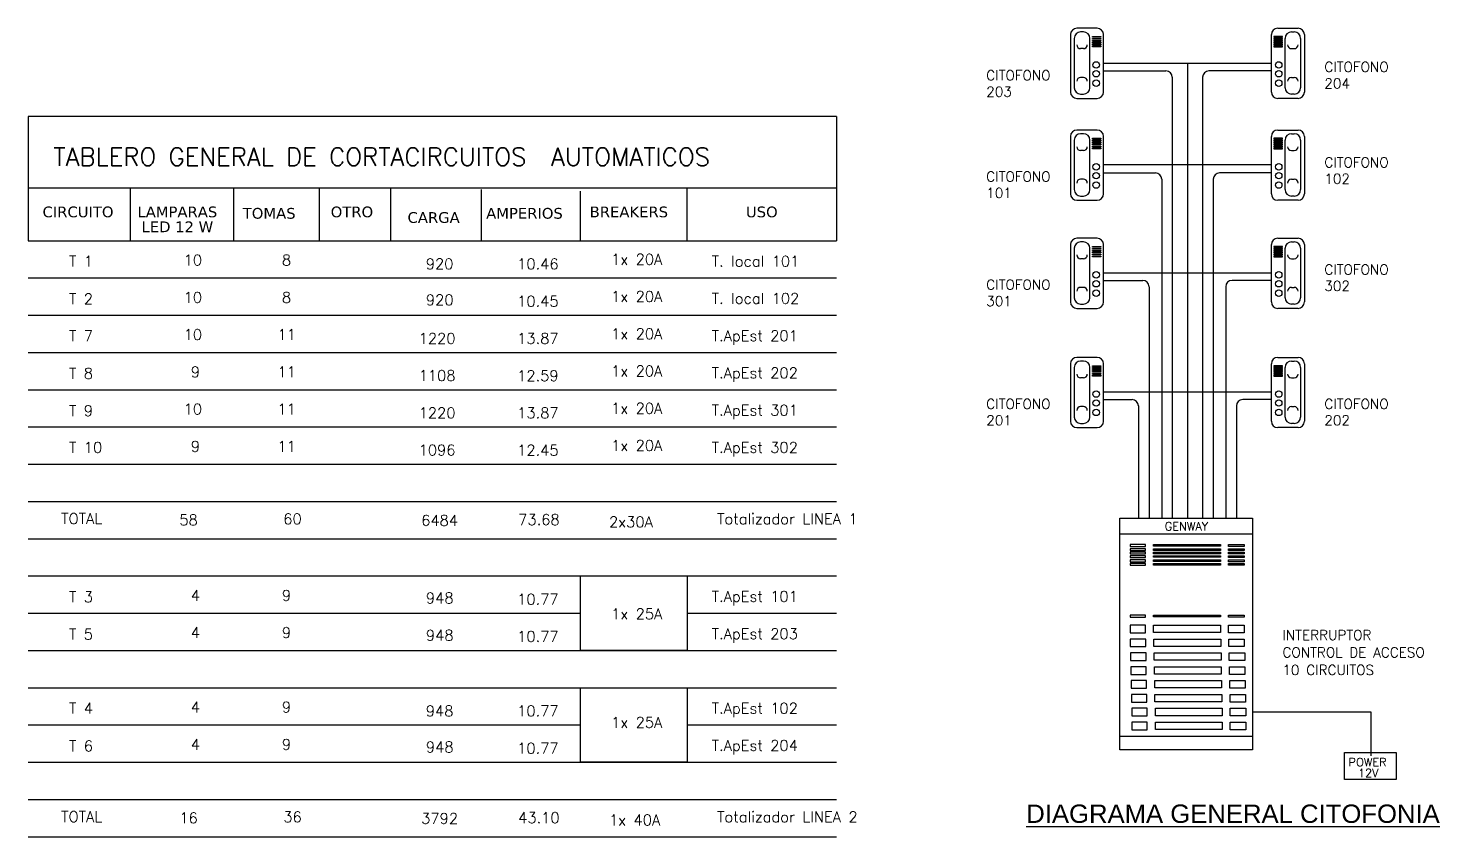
# Model space of a CAD drawing. Extents: x 877.3 to 905.5, y -378.9 to -356.4.
# Drawn here: x 888.03 to 899.1, y -362.71 to -356.36 of the extents above; entities that cross this region are included whole.
import ezdxf
from ezdxf.enums import TextEntityAlignment as Align

# ---------------------------------------------------------------- set-up
doc = ezdxf.new("R2010")
doc.units = 0
doc.header["$LTSCALE"] = 0.01
doc.layers.get('0').update_dxf_attribs({"linetype": 'CONTINUOUS'})
doc.styles.add('ARIAL', font='arial.ttf')
doc.styles.add('ROMANS', font='romans.shx')
doc.styles.add('STYLE3', font='verdana.ttf', dxfattribs={"height": 0.15})
doc.styles.add('STYLE5', font='simplex.shx', dxfattribs={"height": 2.6})
doc.styles.add('STYLE6', font='simplex.shx', dxfattribs={"height": 0.15})

msp = doc.modelspace()

# ---------------------------------------------------------------- linework, layer by layer
at = {"color": 7}
for p, q in [((896.206, -356.408), (896.206, -356.859)), ((896.415, -356.358), (896.256, -356.358)), ((896.308, -356.387), (896.285, -356.387)), ((896.465, -356.859), (896.465, -356.408)), ((897.782, -356.859), (897.782, -356.408)), ((897.832, -356.358), (897.992, -356.358)), ((897.94, -356.387), (897.962, -356.387)), ((898.042, -356.408), (898.042, -356.859)), ((896.235, -356.437), (896.235, -356.825)), ((896.308, -356.518), (896.285, -356.518)), ((896.358, -356.825), (896.358, -356.437)), ((896.378, -356.423), (896.445, -356.423)), ((896.378, -356.429), (896.378, -356.423)), ((896.445, -356.429), (896.378, -356.429)), ((896.378, -356.438), (896.445, -356.438)), ((896.378, -356.444), (896.378, -356.438)), ((896.445, -356.444), (896.378, -356.444)), ((896.378, -356.454), (896.445, -356.454)), ((896.378, -356.46), (896.378, -356.454)), ((896.445, -356.46), (896.378, -356.46)), ((896.378, -356.468), (896.445, -356.468)), ((896.378, -356.474), (896.378, -356.468)), ((896.445, -356.474), (896.378, -356.474)), ((896.378, -356.483), (896.445, -356.483)), ((896.378, -356.49), (896.378, -356.483)), ((896.445, -356.49), (896.378, -356.49)), ((896.378, -356.498), (896.445, -356.498)), ((896.378, -356.504), (896.378, -356.498)), ((896.445, -356.504), (896.378, -356.504)), ((896.445, -356.423), (896.445, -356.429)), ((896.445, -356.438), (896.445, -356.444)), ((896.445, -356.454), (896.445, -356.46)), ((896.445, -356.468), (896.445, -356.474)), ((896.445, -356.483), (896.445, -356.49)), ((896.445, -356.498), (896.445, -356.504)), ((897.87, -356.423), (897.802, -356.423)), ((897.802, -356.423), (897.802, -356.429)), ((897.802, -356.429), (897.87, -356.429)), ((897.87, -356.438), (897.802, -356.438)), ((897.802, -356.438), (897.802, -356.444)), ((897.802, -356.444), (897.87, -356.444)), ((897.87, -356.454), (897.802, -356.454)), ((897.802, -356.454), (897.802, -356.46)), ((897.802, -356.46), (897.87, -356.46)), ((897.87, -356.468), (897.802, -356.468)), ((897.802, -356.468), (897.802, -356.474)), ((897.802, -356.474), (897.87, -356.474)), ((897.87, -356.483), (897.802, -356.483)), ((897.802, -356.483), (897.802, -356.49)), ((897.802, -356.49), (897.87, -356.49)), ((897.87, -356.498), (897.802, -356.498)), ((897.802, -356.498), (897.802, -356.504)), ((897.802, -356.504), (897.87, -356.504)), ((897.87, -356.429), (897.87, -356.423)), ((897.87, -356.444), (897.87, -356.438)), ((897.87, -356.46), (897.87, -356.454)), ((897.87, -356.474), (897.87, -356.468)), ((897.87, -356.49), (897.87, -356.483)), ((897.87, -356.504), (897.87, -356.498)), ((897.89, -356.825), (897.89, -356.437)), ((897.94, -356.518), (897.962, -356.518)), ((898.012, -356.437), (898.012, -356.825)), ((896.308, -356.744), (896.285, -356.744)), ((897.94, -356.744), (897.962, -356.744)), ((896.256, -356.909), (896.415, -356.909)), ((896.285, -356.875), (896.308, -356.875)), ((897.992, -356.909), (897.832, -356.909)), ((897.962, -356.875), (897.94, -356.875)), ((896.415, -357.157), (896.256, -357.157)), ((896.308, -357.186), (896.285, -357.186)), ((897.832, -357.157), (897.992, -357.157)), ((897.94, -357.186), (897.962, -357.186)), ((896.206, -357.207), (896.206, -357.658)), ((896.235, -357.236), (896.235, -357.625)), ((896.358, -357.625), (896.358, -357.236)), ((896.378, -357.222), (896.445, -357.222)), ((896.378, -357.229), (896.378, -357.222)), ((896.445, -357.229), (896.378, -357.229)), ((896.378, -357.237), (896.445, -357.237)), ((896.378, -357.244), (896.378, -357.237)), ((896.445, -357.244), (896.378, -357.244)), ((896.378, -357.253), (896.445, -357.253)), ((896.378, -357.259), (896.378, -357.253)), ((896.445, -357.259), (896.378, -357.259)), ((896.378, -357.267), (896.445, -357.267)), ((896.378, -357.273), (896.378, -357.267)), ((896.445, -357.273), (896.378, -357.273)), ((896.378, -357.283), (896.445, -357.283)), ((896.378, -357.289), (896.378, -357.283)), ((896.445, -357.289), (896.378, -357.289)), ((896.378, -357.297), (896.445, -357.297)), ((896.378, -357.304), (896.378, -357.297)), ((896.445, -357.304), (896.378, -357.304)), ((896.445, -357.222), (896.445, -357.229)), ((896.445, -357.237), (896.445, -357.244)), ((896.445, -357.253), (896.445, -357.259)), ((896.445, -357.267), (896.445, -357.273)), ((896.445, -357.283), (896.445, -357.289)), ((896.445, -357.297), (896.445, -357.304)), ((896.465, -357.658), (896.465, -357.207)), ((897.782, -357.658), (897.782, -357.207)), ((897.87, -357.222), (897.802, -357.222)), ((897.802, -357.222), (897.802, -357.229)), ((897.802, -357.229), (897.87, -357.229)), ((897.87, -357.237), (897.802, -357.237)), ((897.802, -357.237), (897.802, -357.244)), ((897.802, -357.244), (897.87, -357.244)), ((897.87, -357.253), (897.802, -357.253)), ((897.802, -357.253), (897.802, -357.259)), ((897.802, -357.259), (897.87, -357.259)), ((897.87, -357.267), (897.802, -357.267)), ((897.802, -357.267), (897.802, -357.273)), ((897.802, -357.273), (897.87, -357.273)), ((897.87, -357.283), (897.802, -357.283)), ((897.802, -357.283), (897.802, -357.289)), ((897.802, -357.289), (897.87, -357.289)), ((897.87, -357.297), (897.802, -357.297)), ((897.802, -357.297), (897.802, -357.304)), ((897.802, -357.304), (897.87, -357.304)), ((897.87, -357.229), (897.87, -357.222)), ((897.87, -357.244), (897.87, -357.237)), ((897.87, -357.259), (897.87, -357.253)), ((897.87, -357.273), (897.87, -357.267)), ((897.87, -357.289), (897.87, -357.283)), ((897.87, -357.304), (897.87, -357.297)), ((897.89, -357.625), (897.89, -357.236)), ((898.012, -357.236), (898.012, -357.625)), ((898.042, -357.207), (898.042, -357.658)), ((896.308, -357.318), (896.285, -357.318)), ((897.94, -357.318), (897.962, -357.318)), ((896.308, -357.543), (896.285, -357.543)), ((897.94, -357.543), (897.962, -357.543)), ((896.256, -357.708), (896.415, -357.708)), ((896.285, -357.675), (896.308, -357.675)), ((897.992, -357.708), (897.832, -357.708)), ((897.962, -357.675), (897.94, -357.675)), ((896.206, -358.056), (896.206, -358.507)), ((896.415, -358.006), (896.256, -358.006)), ((896.308, -358.035), (896.285, -358.035)), ((896.378, -358.071), (896.445, -358.071)), ((896.378, -358.077), (896.378, -358.071)), ((896.445, -358.077), (896.378, -358.077)), ((896.445, -358.071), (896.445, -358.077)), ((896.465, -358.507), (896.465, -358.056)), ((897.782, -358.507), (897.782, -358.056)), ((897.87, -358.071), (897.802, -358.071)), ((897.802, -358.071), (897.802, -358.077)), ((897.802, -358.077), (897.87, -358.077)), ((897.832, -358.006), (897.992, -358.006)), ((897.87, -358.077), (897.87, -358.071)), ((897.94, -358.035), (897.962, -358.035)), ((898.042, -358.056), (898.042, -358.507)), ((896.235, -358.085), (896.235, -358.474)), ((896.308, -358.167), (896.285, -358.167)), ((896.358, -358.474), (896.358, -358.085)), ((896.378, -358.086), (896.445, -358.086)), ((896.378, -358.093), (896.378, -358.086)), ((896.445, -358.093), (896.378, -358.093)), ((896.378, -358.102), (896.445, -358.102)), ((896.378, -358.108), (896.378, -358.102)), ((896.445, -358.108), (896.378, -358.108)), ((896.378, -358.116), (896.445, -358.116)), ((896.378, -358.122), (896.378, -358.116)), ((896.445, -358.122), (896.378, -358.122)), ((896.378, -358.132), (896.445, -358.132)), ((896.378, -358.138), (896.378, -358.132)), ((896.445, -358.138), (896.378, -358.138)), ((896.378, -358.146), (896.445, -358.146)), ((896.378, -358.152), (896.378, -358.146)), ((896.445, -358.152), (896.378, -358.152)), ((896.445, -358.086), (896.445, -358.093)), ((896.445, -358.102), (896.445, -358.108)), ((896.445, -358.116), (896.445, -358.122)), ((896.445, -358.132), (896.445, -358.138)), ((896.445, -358.146), (896.445, -358.152)), ((897.87, -358.086), (897.802, -358.086)), ((897.802, -358.086), (897.802, -358.093)), ((897.802, -358.093), (897.87, -358.093)), ((897.87, -358.102), (897.802, -358.102)), ((897.802, -358.102), (897.802, -358.108)), ((897.802, -358.108), (897.87, -358.108)), ((897.87, -358.116), (897.802, -358.116)), ((897.802, -358.116), (897.802, -358.122)), ((897.802, -358.122), (897.87, -358.122)), ((897.87, -358.132), (897.802, -358.132)), ((897.802, -358.132), (897.802, -358.138)), ((897.802, -358.138), (897.87, -358.138)), ((897.87, -358.146), (897.802, -358.146)), ((897.802, -358.146), (897.802, -358.152)), ((897.802, -358.152), (897.87, -358.152)), ((897.87, -358.093), (897.87, -358.086)), ((897.87, -358.108), (897.87, -358.102)), ((897.87, -358.122), (897.87, -358.116)), ((897.87, -358.138), (897.87, -358.132)), ((897.87, -358.152), (897.87, -358.146)), ((897.89, -358.474), (897.89, -358.085)), ((897.94, -358.167), (897.962, -358.167)), ((898.012, -358.085), (898.012, -358.474)), ((888.028, -358.318), (894.37, -358.318)), ((896.308, -358.392), (896.285, -358.392)), ((897.94, -358.392), (897.962, -358.392)), ((896.285, -358.524), (896.308, -358.524)), ((897.962, -358.524), (897.94, -358.524)), ((888.028, -358.611), (894.37, -358.611)), ((896.256, -358.557), (896.415, -358.557)), ((897.992, -358.557), (897.832, -358.557)), ((888.028, -358.903), (894.37, -358.903)), ((896.415, -358.942), (896.256, -358.942)), ((897.832, -358.942), (897.992, -358.942)), ((896.206, -358.992), (896.206, -359.443)), ((896.235, -359.021), (896.235, -359.41)), ((896.308, -358.971), (896.285, -358.971)), ((896.358, -359.41), (896.358, -359.021)), ((896.378, -359.007), (896.445, -359.007)), ((896.378, -359.014), (896.378, -359.007)), ((896.445, -359.014), (896.378, -359.014)), ((896.378, -359.022), (896.445, -359.022)), ((896.378, -359.029), (896.378, -359.022)), ((896.445, -359.029), (896.378, -359.029)), ((896.378, -359.038), (896.445, -359.038)), ((896.378, -359.044), (896.378, -359.038)), ((896.445, -359.044), (896.378, -359.044)), ((896.378, -359.052), (896.445, -359.052)), ((896.378, -359.058), (896.378, -359.052)), ((896.445, -359.058), (896.378, -359.058)), ((896.378, -359.068), (896.445, -359.068)), ((896.378, -359.074), (896.378, -359.068)), ((896.445, -359.074), (896.378, -359.074)), ((896.445, -359.007), (896.445, -359.014)), ((896.445, -359.022), (896.445, -359.029)), ((896.445, -359.038), (896.445, -359.044)), ((896.445, -359.052), (896.445, -359.058)), ((896.445, -359.068), (896.445, -359.074)), ((896.465, -359.443), (896.465, -358.992)), ((897.782, -359.443), (897.782, -358.992)), ((897.87, -359.007), (897.802, -359.007)), ((897.802, -359.007), (897.802, -359.014)), ((897.802, -359.014), (897.87, -359.014)), ((897.87, -359.022), (897.802, -359.022)), ((897.802, -359.022), (897.802, -359.029)), ((897.802, -359.029), (897.87, -359.029)), ((897.87, -359.038), (897.802, -359.038)), ((897.802, -359.038), (897.802, -359.044)), ((897.802, -359.044), (897.87, -359.044)), ((897.87, -359.052), (897.802, -359.052)), ((897.802, -359.052), (897.802, -359.058)), ((897.802, -359.058), (897.87, -359.058)), ((897.87, -359.068), (897.802, -359.068)), ((897.802, -359.068), (897.802, -359.074)), ((897.802, -359.074), (897.87, -359.074)), ((897.87, -359.014), (897.87, -359.007)), ((897.87, -359.029), (897.87, -359.022)), ((897.87, -359.044), (897.87, -359.038)), ((897.87, -359.058), (897.87, -359.052)), ((897.87, -359.074), (897.87, -359.068)), ((897.89, -359.41), (897.89, -359.021)), ((897.94, -358.971), (897.962, -358.971)), ((898.012, -359.021), (898.012, -359.41)), ((898.042, -358.992), (898.042, -359.443)), ((896.308, -359.103), (896.285, -359.103)), ((896.378, -359.082), (896.445, -359.082)), ((896.378, -359.089), (896.378, -359.082)), ((896.445, -359.089), (896.378, -359.089)), ((896.445, -359.082), (896.445, -359.089)), ((897.87, -359.082), (897.802, -359.082)), ((897.802, -359.082), (897.802, -359.089)), ((897.802, -359.089), (897.87, -359.089)), ((897.87, -359.089), (897.87, -359.082)), ((897.94, -359.103), (897.962, -359.103)), ((888.028, -359.196), (894.37, -359.196)), ((896.308, -359.328), (896.285, -359.328)), ((897.94, -359.328), (897.962, -359.328)), ((888.028, -359.488), (894.37, -359.488)), ((896.256, -359.493), (896.415, -359.493)), ((896.285, -359.46), (896.308, -359.46)), ((897.992, -359.493), (897.832, -359.493)), ((897.962, -359.46), (897.94, -359.46)), ((888.028, -359.781), (894.37, -359.781)), ((896.845, -360.204), (897.403, -360.204)), ((888.028, -360.658), (894.37, -360.658)), ((888.028, -360.951), (892.36, -360.951)), ((893.199, -360.951), (894.37, -360.951)), ((888.028, -361.243), (894.37, -361.243)), ((888.028, -361.536), (894.37, -361.536)), ((888.028, -361.828), (892.36, -361.828)), ((888.028, -361.828), (892.36, -361.828)), ((893.199, -361.828), (894.37, -361.828)), ((893.199, -361.828), (894.37, -361.828)), ((888.028, -362.121), (894.37, -362.121))]:
    msp.add_line(p, q, dxfattribs=at)
at = {"color": 7, "linetype": 'Continuous'}
for p, q in [((896.465, -356.633), (897.782, -356.633)), ((897.124, -356.633), (897.124, -360.204)), ((896.465, -356.693), (896.955, -356.693)), ((897.005, -356.743), (897.005, -360.204)), ((897.242, -356.743), (897.242, -360.204)), ((897.782, -356.693), (897.292, -356.693)), ((888.028, -357.051), (888.028, -358.026)), ((894.37, -357.051), (888.028, -357.051)), ((894.37, -357.051), (894.37, -358.026)), ((896.465, -357.428), (897.782, -357.428)), ((896.465, -357.493), (896.872, -357.493)), ((897.782, -357.493), (897.376, -357.493)), ((894.37, -357.614), (888.028, -357.614)), ((888.829, -358.026), (888.829, -357.614)), ((888.829, -358.026), (888.829, -357.614)), ((889.642, -358.026), (889.642, -357.614)), ((889.642, -358.026), (889.642, -357.614)), ((890.313, -358.026), (890.313, -357.614)), ((890.313, -358.026), (890.313, -357.614)), ((890.873, -358.026), (890.873, -357.614)), ((890.873, -358.026), (890.873, -357.614)), ((891.585, -358.026), (891.585, -357.625)), ((891.585, -358.026), (891.585, -357.625)), ((892.36, -358.026), (892.36, -357.636)), ((892.36, -358.026), (892.36, -357.636)), ((893.199, -358.026), (893.199, -357.614)), ((893.199, -358.026), (893.199, -357.614)), ((896.922, -357.543), (896.922, -360.204)), ((897.326, -357.543), (897.326, -360.204)), ((888.028, -358.026), (894.37, -358.026)), ((888.028, -358.026), (894.37, -358.026)), ((896.465, -358.277), (897.782, -358.277)), ((896.465, -358.337), (896.773, -358.337)), ((896.823, -358.387), (896.823, -360.204)), ((897.424, -358.387), (897.424, -360.204)), ((897.782, -358.337), (897.474, -358.337)), ((896.465, -359.213), (897.782, -359.213)), ((896.465, -359.273), (896.689, -359.273)), ((897.782, -359.273), (897.558, -359.273)), ((896.739, -359.323), (896.739, -360.204)), ((897.508, -359.323), (897.508, -360.204)), ((888.028, -360.073), (894.37, -360.073)), ((896.594, -360.204), (897.633, -360.204)), ((896.594, -362.024), (896.594, -360.204)), ((897.633, -360.204), (897.633, -362.024)), ((888.028, -360.366), (894.37, -360.366)), ((896.594, -360.326), (897.633, -360.326)), ((896.794, -360.411), (896.673, -360.411)), ((896.673, -360.411), (896.673, -360.426)), ((896.673, -360.426), (896.794, -360.426)), ((896.794, -360.444), (896.673, -360.444)), ((896.673, -360.444), (896.673, -360.459)), ((896.673, -360.459), (896.794, -360.459)), ((896.794, -360.47), (896.673, -360.47)), ((896.673, -360.47), (896.673, -360.485)), ((896.673, -360.485), (896.794, -360.485)), ((896.794, -360.499), (896.673, -360.499)), ((896.673, -360.499), (896.673, -360.514)), ((896.673, -360.514), (896.794, -360.514)), ((896.794, -360.426), (896.794, -360.411)), ((896.794, -360.459), (896.794, -360.444)), ((896.794, -360.485), (896.794, -360.47)), ((896.794, -360.514), (896.794, -360.499)), ((896.858, -360.411), (897.382, -360.411)), ((896.858, -360.424), (896.858, -360.411)), ((897.382, -360.424), (896.858, -360.424)), ((896.858, -360.444), (897.382, -360.444)), ((896.858, -360.457), (896.858, -360.444)), ((897.382, -360.457), (896.858, -360.457)), ((896.858, -360.47), (897.382, -360.47)), ((896.858, -360.483), (896.858, -360.47)), ((897.382, -360.483), (896.858, -360.483)), ((896.858, -360.499), (897.382, -360.499)), ((896.858, -360.511), (896.858, -360.499)), ((897.382, -360.511), (896.858, -360.511)), ((897.382, -360.411), (897.382, -360.424)), ((897.382, -360.444), (897.382, -360.457)), ((897.382, -360.47), (897.382, -360.483)), ((897.382, -360.499), (897.382, -360.511)), ((897.447, -360.411), (897.568, -360.411)), ((897.447, -360.426), (897.447, -360.411)), ((897.568, -360.426), (897.447, -360.426)), ((897.447, -360.444), (897.568, -360.444)), ((897.447, -360.459), (897.447, -360.444)), ((897.568, -360.459), (897.447, -360.459)), ((897.447, -360.47), (897.568, -360.47)), ((897.447, -360.485), (897.447, -360.47)), ((897.568, -360.485), (897.447, -360.485)), ((897.447, -360.499), (897.568, -360.499)), ((897.447, -360.514), (897.447, -360.499)), ((897.568, -360.514), (897.447, -360.514)), ((897.568, -360.411), (897.568, -360.426)), ((897.568, -360.444), (897.568, -360.459)), ((897.568, -360.47), (897.568, -360.485)), ((897.568, -360.499), (897.568, -360.514)), ((896.794, -360.531), (896.673, -360.531)), ((896.673, -360.531), (896.673, -360.546)), ((896.673, -360.546), (896.794, -360.546)), ((896.794, -360.559), (896.673, -360.559)), ((896.673, -360.559), (896.673, -360.574)), ((896.673, -360.574), (896.794, -360.574)), ((896.794, -360.546), (896.794, -360.531)), ((896.794, -360.574), (896.794, -360.559)), ((896.858, -360.531), (897.382, -360.531)), ((896.858, -360.544), (896.858, -360.531)), ((897.382, -360.544), (896.858, -360.544)), ((896.858, -360.559), (897.382, -360.559)), ((896.858, -360.572), (896.858, -360.559)), ((897.382, -360.572), (896.858, -360.572)), ((897.382, -360.531), (897.382, -360.544)), ((897.382, -360.559), (897.382, -360.572)), ((897.447, -360.531), (897.568, -360.531)), ((897.447, -360.546), (897.447, -360.531)), ((897.568, -360.546), (897.447, -360.546)), ((897.447, -360.559), (897.568, -360.559)), ((897.447, -360.574), (897.447, -360.559)), ((897.568, -360.574), (897.447, -360.574)), ((897.568, -360.531), (897.568, -360.546)), ((897.568, -360.559), (897.568, -360.574)), ((892.36, -360.658), (893.199, -360.658)), ((892.36, -361.243), (892.36, -360.658)), ((893.199, -360.658), (893.199, -361.243)), ((896.794, -360.966), (896.673, -360.966)), ((896.673, -360.966), (896.673, -360.981)), ((896.673, -360.981), (896.794, -360.981)), ((896.794, -361.045), (896.673, -361.045)), ((896.673, -361.045), (896.673, -361.104)), ((896.794, -360.981), (896.794, -360.966)), ((896.794, -361.104), (896.794, -361.045)), ((896.858, -360.966), (897.382, -360.966)), ((896.858, -360.979), (896.858, -360.966)), ((897.382, -360.979), (896.858, -360.979)), ((896.858, -361.045), (897.382, -361.045)), ((896.858, -361.102), (896.858, -361.045)), ((897.382, -360.966), (897.382, -360.979)), ((897.382, -361.045), (897.382, -361.102)), ((897.447, -360.966), (897.568, -360.966)), ((897.447, -360.981), (897.447, -360.966)), ((897.568, -360.981), (897.447, -360.981)), ((897.447, -361.045), (897.568, -361.045)), ((897.447, -361.104), (897.447, -361.045)), ((897.568, -360.966), (897.568, -360.981)), ((897.568, -361.045), (897.568, -361.104)), ((896.673, -361.104), (896.794, -361.104)), ((896.796, -361.153), (896.675, -361.153)), ((896.675, -361.153), (896.675, -361.213)), ((896.796, -361.213), (896.796, -361.153)), ((897.382, -361.102), (896.858, -361.102)), ((896.861, -361.153), (897.385, -361.153)), ((896.861, -361.211), (896.861, -361.153)), ((897.385, -361.153), (897.385, -361.211)), ((897.568, -361.104), (897.447, -361.104)), ((897.449, -361.153), (897.57, -361.153)), ((897.449, -361.213), (897.449, -361.153)), ((897.57, -361.153), (897.57, -361.213)), ((893.199, -361.243), (892.36, -361.243)), ((896.675, -361.213), (896.796, -361.213)), ((896.799, -361.262), (896.677, -361.262)), ((896.677, -361.262), (896.677, -361.322)), ((896.799, -361.322), (896.799, -361.262)), ((897.385, -361.211), (896.861, -361.211)), ((896.863, -361.262), (897.387, -361.262)), ((896.863, -361.32), (896.863, -361.262)), ((897.387, -361.262), (897.387, -361.32)), ((897.57, -361.213), (897.449, -361.213)), ((897.451, -361.262), (897.573, -361.262)), ((897.451, -361.322), (897.451, -361.262)), ((897.573, -361.262), (897.573, -361.322)), ((896.677, -361.322), (896.799, -361.322)), ((896.801, -361.371), (896.679, -361.371)), ((896.679, -361.371), (896.679, -361.431)), ((896.801, -361.431), (896.801, -361.371)), ((897.387, -361.32), (896.863, -361.32)), ((896.865, -361.371), (897.389, -361.371)), ((896.865, -361.428), (896.865, -361.371)), ((897.389, -361.371), (897.389, -361.428)), ((897.573, -361.322), (897.451, -361.322)), ((897.453, -361.371), (897.575, -361.371)), ((897.453, -361.431), (897.453, -361.371)), ((897.575, -361.371), (897.575, -361.431)), ((896.679, -361.431), (896.801, -361.431)), ((896.803, -361.48), (896.681, -361.48)), ((896.681, -361.48), (896.681, -361.539)), ((896.803, -361.539), (896.803, -361.48)), ((897.389, -361.428), (896.865, -361.428)), ((896.867, -361.48), (897.391, -361.48)), ((896.867, -361.537), (896.867, -361.48)), ((897.391, -361.48), (897.391, -361.537)), ((897.575, -361.431), (897.453, -361.431)), ((897.455, -361.48), (897.577, -361.48)), ((897.455, -361.539), (897.455, -361.48)), ((897.577, -361.48), (897.577, -361.539)), ((892.36, -361.536), (893.199, -361.536)), ((892.36, -362.121), (892.36, -361.536)), ((893.199, -361.536), (893.199, -362.121)), ((896.681, -361.539), (896.803, -361.539)), ((896.805, -361.589), (896.684, -361.589)), ((896.684, -361.589), (896.684, -361.648)), ((896.805, -361.648), (896.805, -361.589)), ((897.391, -361.537), (896.867, -361.537)), ((896.869, -361.589), (897.393, -361.589)), ((896.869, -361.646), (896.869, -361.589)), ((897.393, -361.589), (897.393, -361.646)), ((897.577, -361.539), (897.455, -361.539)), ((897.458, -361.589), (897.579, -361.589)), ((897.458, -361.648), (897.458, -361.589)), ((897.579, -361.589), (897.579, -361.648)), ((896.684, -361.648), (896.805, -361.648)), ((896.808, -361.697), (896.686, -361.697)), ((896.686, -361.697), (896.686, -361.757)), ((896.808, -361.757), (896.808, -361.697)), ((897.393, -361.646), (896.869, -361.646)), ((896.872, -361.697), (897.396, -361.697)), ((896.872, -361.755), (896.872, -361.697)), ((897.396, -361.697), (897.396, -361.755)), ((897.579, -361.648), (897.458, -361.648)), ((897.46, -361.697), (897.581, -361.697)), ((897.46, -361.757), (897.46, -361.697)), ((897.581, -361.697), (897.581, -361.757)), ((897.633, -361.726), (898.563, -361.726)), ((898.563, -361.726), (898.563, -362.069)), ((896.686, -361.757), (896.808, -361.757)), ((896.808, -361.806), (896.686, -361.806)), ((896.686, -361.806), (896.686, -361.866)), ((896.808, -361.866), (896.808, -361.806)), ((897.396, -361.755), (896.872, -361.755)), ((896.872, -361.806), (897.396, -361.806)), ((896.872, -361.864), (896.872, -361.806)), ((897.396, -361.806), (897.396, -361.864)), ((897.581, -361.757), (897.46, -361.757)), ((897.46, -361.806), (897.581, -361.806)), ((897.46, -361.866), (897.46, -361.806)), ((897.581, -361.806), (897.581, -361.866)), ((896.594, -361.915), (897.633, -361.915)), ((896.686, -361.866), (896.808, -361.866)), ((897.396, -361.864), (896.872, -361.864)), ((897.581, -361.866), (897.46, -361.866)), ((897.633, -362.024), (896.594, -362.024)), ((898.357, -362.043), (898.761, -362.043)), ((898.357, -362.256), (898.357, -362.043)), ((898.761, -362.043), (898.761, -362.256)), ((893.199, -362.121), (892.36, -362.121)), ((898.761, -362.256), (898.357, -362.256)), ((888.028, -362.413), (894.37, -362.413)), ((888.028, -362.706), (894.37, -362.706))]:
    msp.add_line(p, q, dxfattribs=at)
at = {"color": 7}
for centre in [(896.407, -356.646), (897.84, -356.646), (896.407, -356.715), (897.84, -356.715), (896.407, -356.789), (897.84, -356.789), (896.407, -357.446), (896.407, -357.515), (897.84, -357.446), (897.84, -357.515), (896.407, -357.589), (897.84, -357.589), (896.407, -358.294), (897.84, -358.294), (896.407, -358.364), (896.407, -358.438), (897.84, -358.364), (897.84, -358.438), (896.407, -359.23), (896.407, -359.3), (897.84, -359.23), (897.84, -359.3), (896.407, -359.374), (897.84, -359.374)]:
    msp.add_circle(centre, 0.0253, dxfattribs=at)
for centre, radius, start, end in [((896.256, -356.408), 0.05, 90, 180), ((896.285, -356.437), 0.05, 90, 180), ((896.308, -356.437), 0.05, 360, 90), ((896.415, -356.408), 0.05, 360, 90), ((897.832, -356.408), 0.05, 90, 180), ((897.94, -356.437), 0.05, 90, 180), ((897.962, -356.437), 0.05, 360, 90), ((897.992, -356.408), 0.05, 360, 90), ((896.285, -356.488), 0.03, 180, 270), ((896.308, -356.488), 0.03, 270, 0), ((897.94, -356.488), 0.03, 180, 270), ((897.962, -356.488), 0.03, 270, 0), ((896.285, -356.774), 0.03, 90, 180), ((896.308, -356.774), 0.03, 360, 90), ((897.94, -356.774), 0.03, 90, 180), ((897.962, -356.774), 0.03, 360, 90), ((896.256, -356.859), 0.05, 180, 270), ((896.285, -356.825), 0.05, 180, 270), ((896.308, -356.825), 0.05, 270, 0), ((896.415, -356.859), 0.05, 270, 0), ((897.832, -356.859), 0.05, 180, 270), ((897.94, -356.825), 0.05, 180, 270), ((897.962, -356.825), 0.05, 270, 0), ((897.992, -356.859), 0.05, 270, 0), ((896.256, -357.207), 0.05, 90, 180), ((896.285, -357.236), 0.05, 90, 180), ((896.308, -357.236), 0.05, 360, 90), ((896.415, -357.207), 0.05, 360, 90), ((897.832, -357.207), 0.05, 90, 180), ((897.94, -357.236), 0.05, 90, 180), ((897.962, -357.236), 0.05, 360, 90), ((897.992, -357.207), 0.05, 360, 90), ((896.285, -357.288), 0.03, 180, 270), ((896.308, -357.288), 0.03, 270, 0), ((897.94, -357.288), 0.03, 180, 270), ((897.962, -357.288), 0.03, 270, 0), ((896.285, -357.625), 0.05, 180, 270), ((896.285, -357.573), 0.03, 90, 180), ((896.308, -357.573), 0.03, 360, 90), ((896.308, -357.625), 0.05, 270, 0), ((897.94, -357.625), 0.05, 180, 270), ((897.94, -357.573), 0.03, 90, 180), ((897.962, -357.573), 0.03, 360, 90), ((897.962, -357.625), 0.05, 270, 0), ((896.256, -357.658), 0.05, 180, 270), ((896.415, -357.658), 0.05, 270, 0), ((897.832, -357.658), 0.05, 180, 270), ((897.992, -357.658), 0.05, 270, 0), ((896.256, -358.056), 0.05, 90, 180), ((896.285, -358.085), 0.05, 90, 180), ((896.308, -358.085), 0.05, 360, 90), ((896.415, -358.056), 0.05, 360, 90), ((897.832, -358.056), 0.05, 90, 180), ((897.94, -358.085), 0.05, 90, 180), ((897.962, -358.085), 0.05, 360, 90), ((897.992, -358.056), 0.05, 360, 90), ((896.285, -358.137), 0.03, 180, 270), ((896.308, -358.137), 0.03, 270, 0), ((897.94, -358.137), 0.03, 180, 270), ((897.962, -358.137), 0.03, 270, 0), ((896.285, -358.422), 0.03, 90, 180), ((896.308, -358.422), 0.03, 360, 90), ((897.94, -358.422), 0.03, 90, 180), ((897.962, -358.422), 0.03, 360, 90), ((896.256, -358.507), 0.05, 180, 270), ((896.285, -358.474), 0.05, 180, 270), ((896.308, -358.474), 0.05, 270, 0), ((896.415, -358.507), 0.05, 270, 0), ((897.832, -358.507), 0.05, 180, 270), ((897.94, -358.474), 0.05, 180, 270), ((897.962, -358.474), 0.05, 270, 0), ((897.992, -358.507), 0.05, 270, 0), ((896.256, -358.992), 0.05, 90, 180), ((896.415, -358.992), 0.05, 360, 90), ((897.832, -358.992), 0.05, 90, 180), ((897.992, -358.992), 0.05, 360, 90), ((896.285, -359.021), 0.05, 90, 180), ((896.285, -359.073), 0.03, 180, 270), ((896.308, -359.021), 0.05, 360, 90), ((896.308, -359.073), 0.03, 270, 0), ((897.94, -359.021), 0.05, 90, 180), ((897.94, -359.073), 0.03, 180, 270), ((897.962, -359.021), 0.05, 360, 90), ((897.962, -359.073), 0.03, 270, 0), ((896.285, -359.41), 0.05, 180, 270), ((896.285, -359.358), 0.03, 90, 180), ((896.308, -359.358), 0.03, 360, 90), ((896.308, -359.41), 0.05, 270, 0), ((897.94, -359.41), 0.05, 180, 270), ((897.94, -359.358), 0.03, 90, 180), ((897.962, -359.358), 0.03, 360, 90), ((897.962, -359.41), 0.05, 270, 0), ((896.256, -359.443), 0.05, 180, 270), ((896.415, -359.443), 0.05, 270, 0), ((897.832, -359.443), 0.05, 180, 270), ((897.992, -359.443), 0.05, 270, 0)]:
    msp.add_arc(centre, radius, start, end, dxfattribs=at)
at = {"color": 7, "linetype": 'Continuous'}
for centre, start, end in [((896.955, -356.743), 0, 90), ((897.292, -356.743), 90, 180), ((896.872, -357.543), 0, 90), ((897.376, -357.543), 90, 180), ((896.773, -358.387), 0, 90), ((897.474, -358.387), 90, 180), ((896.689, -359.323), 0, 90), ((897.558, -359.323), 90, 180)]:
    msp.add_arc(centre, 0.05, start, end, dxfattribs=at)

# ---------------------------------------------------------------- texts
at = {"color": 7}
for s, height, style, p in [('CITOFONO', 0.078, 'STYLE5', (898.198, -356.7)), ('CITOFONO', 0.078, 'STYLE5', (895.545, -356.766)), ('204', 0.078, 'STYLE5', (898.198, -356.83)), ('203', 0.078, 'STYLE5', (895.545, -356.895)), ('CITOFONO', 0.078, 'STYLE5', (898.198, -357.45)), ('CITOFONO', 0.078, 'STYLE5', (895.545, -357.561)), ('102', 0.078, 'STYLE5', (898.198, -357.579)), ('101', 0.078, 'STYLE5', (895.545, -357.69)), ('T 1', 0.0844, 'STYLE6', (888.348, -358.229)), ('10', 0.0844, 'STYLE6', (889.247, -358.22)), ('8', 0.0844, 'STYLE6', (890.018, -358.22)), ('920', 0.0844, 'STYLE6', (891.147, -358.25)), ('10.46', 0.0844, 'STYLE6', (891.864, -358.25)), ('1x 20A', 0.0844, 'STYLE6', (892.602, -358.214)), ('T. local 101', 0.08437, 'STYLE6', (893.391, -358.229)), ('CITOFONO', 0.078, 'STYLE5', (898.198, -358.291)), ('CITOFONO', 0.078, 'STYLE5', (895.545, -358.41)), ('302', 0.078, 'STYLE5', (898.198, -358.42)), ('T 2', 0.0844, 'STYLE6', (888.348, -358.525)), ('10', 0.0844, 'STYLE6', (889.247, -358.513)), ('8', 0.0844, 'STYLE6', (890.018, -358.513)), ('920', 0.0844, 'STYLE6', (891.148, -358.533)), ('10.45', 0.0844, 'STYLE6', (891.864, -358.543)), ('1x 20A', 0.0844, 'STYLE6', (892.602, -358.506)), ('T. local 102', 0.08437, 'STYLE6', (893.391, -358.521)), ('301', 0.078, 'STYLE5', (895.545, -358.539)), ('T 7', 0.0844, 'STYLE6', (888.348, -358.814)), ('10', 0.0844, 'STYLE6', (889.247, -358.805)), ('11', 0.0844, 'STYLE6', (889.983, -358.805)), ('1x 20A', 0.0844, 'STYLE6', (892.602, -358.799)), ('T.ApEst 201', 0.08437, 'STYLE6', (893.391, -358.814)), ('1220', 0.0844, 'STYLE6', (891.091, -358.835)), ('13.87', 0.0844, 'STYLE6', (891.864, -358.835)), ('T 8', 0.0844, 'STYLE6', (888.348, -359.11)), ('9', 0.0844, 'STYLE6', (889.303, -359.098)), ('11', 0.0844, 'STYLE6', (889.983, -359.098)), ('1108', 0.0844, 'STYLE6', (891.091, -359.127)), ('12.59', 0.0844, 'STYLE6', (891.864, -359.128)), ('1x 20A', 0.0844, 'STYLE6', (892.602, -359.091)), ('T.ApEst 202', 0.08437, 'STYLE6', (893.391, -359.106)), ('1x 20A', 0.0844, 'STYLE6', (892.602, -359.384)), ('CITOFONO', 0.078, 'STYLE5', (895.545, -359.346)), ('CITOFONO', 0.078, 'STYLE5', (898.198, -359.346)), ('T 9', 0.0844, 'STYLE6', (888.348, -359.403)), ('10', 0.0844, 'STYLE6', (889.247, -359.39)), ('11', 0.0844, 'STYLE6', (889.983, -359.39)), ('1220', 0.0844, 'STYLE6', (891.091, -359.42)), ('13.87', 0.0844, 'STYLE6', (891.864, -359.42)), ('T.ApEst 301', 0.08437, 'STYLE6', (893.391, -359.399)), ('201', 0.078, 'STYLE5', (895.545, -359.475)), ('202', 0.078, 'STYLE5', (898.198, -359.475)), ('T 10', 0.0844, 'STYLE6', (888.348, -359.691)), ('9', 0.0844, 'STYLE6', (889.303, -359.683)), ('11', 0.0844, 'STYLE6', (889.983, -359.683)), ('1096', 0.0844, 'STYLE6', (891.091, -359.712)), ('12.45', 0.0844, 'STYLE6', (891.864, -359.713)), ('1x 20A', 0.0844, 'STYLE6', (892.602, -359.676)), ('T.ApEst 302', 0.08437, 'STYLE6', (893.391, -359.691)), ('T 3', 0.0844, 'STYLE6', (888.348, -360.865)), ('4', 0.0844, 'STYLE6', (889.303, -360.853)), ('9', 0.0844, 'STYLE6', (890.018, -360.853)), ('948', 0.0844, 'STYLE6', (891.148, -360.873)), ('10.77', 0.0844, 'STYLE6', (891.864, -360.883)), ('T.ApEst 101', 0.08437, 'STYLE6', (893.391, -360.861)), ('1x 25A', 0.0844, 'STYLE6', (892.602, -360.998)), ('T 5 ', 0.0844, 'STYLE6', (888.348, -361.158)), ('4', 0.0844, 'STYLE6', (889.303, -361.145)), ('9', 0.0844, 'STYLE6', (890.018, -361.145)), ('T.ApEst 203', 0.08437, 'STYLE6', (893.391, -361.154)), ('948', 0.0844, 'STYLE6', (891.148, -361.166)), ('10.77', 0.0844, 'STYLE6', (891.864, -361.175)), ('INTERRUPTOR', 0.078, 'STYLE5', (897.869, -361.161)), ('CONTROL DE ACCESO', 0.078, 'STYLE5', (897.869, -361.297)), ('10 CIRCUITOS', 0.078, 'STYLE5', (897.869, -361.435)), ('T 4', 0.0844, 'STYLE6', (888.348, -361.739)), ('4', 0.0844, 'STYLE6', (889.303, -361.73)), ('9', 0.0844, 'STYLE6', (890.018, -361.73)), ('948', 0.0844, 'STYLE6', (891.147, -361.76)), ('10.77', 0.0844, 'STYLE6', (891.864, -361.76)), ('T.ApEst 102', 0.08437, 'STYLE6', (893.391, -361.739)), ('1x 25A', 0.0844, 'STYLE6', (892.602, -361.85)), ('T 6', 0.0844, 'STYLE6', (888.348, -362.035)), ('4', 0.0844, 'STYLE6', (889.303, -362.023)), ('9', 0.0844, 'STYLE6', (890.018, -362.023)), ('948', 0.0844, 'STYLE6', (891.148, -362.043)), ('T.ApEst 204', 0.08437, 'STYLE6', (893.391, -362.031)), ('10.77', 0.0844, 'STYLE6', (891.864, -362.053))]:
    msp.add_text(s, height=height, dxfattribs=dict(at, style=style)).set_placement(p)
at = {"color": 7, "linetype": 'Continuous'}
for s, height, style, p in [('TABLERO GENERAL DE CORTACIRCUITOS  AUTOMATICOS', 0.14062, 'STYLE5', (888.225, -357.437)), ('CIRCUITO', 0.0844, 'STYLE3', (888.14, -357.842)), ('LAMPARAS', 0.0844, 'STYLE3', (888.885, -357.842)), ('TOMAS', 0.0844, 'STYLE3', (889.711, -357.853)), ('OTRO', 0.0844, 'STYLE3', (890.401, -357.842)), ('CARGA ', 0.0844, 'STYLE3', (891.004, -357.886)), ('AMPERIOS', 0.0844, 'STYLE3', (891.621, -357.853)), ('BREAKERS', 0.0844, 'STYLE3', (892.433, -357.842)), ('USO', 0.0844, 'STYLE3', (893.659, -357.842)), ('LED 12 W', 0.0844, 'STYLE3', (888.917, -357.959)), ('TOTAL', 0.0844, 'STYLE6', (888.286, -360.25)), ('58', 0.0844, 'STYLE6', (889.213, -360.26)), ('60', 0.0844, 'STYLE6', (890.029, -360.252)), ('6484', 0.0844, 'STYLE6', (891.111, -360.264)), ('73.68', 0.0844, 'STYLE6', (891.872, -360.258)), ('Totalizador LINEA 1', 0.08437, 'STYLE6', (893.433, -360.252)), ('2x30A', 0.0844, 'STYLE6', (892.585, -360.276)), ('TOTAL', 0.0844, 'STYLE6', (888.286, -362.59)), ('36', 0.0844, 'STYLE6', (890.029, -362.592)), ('43.10', 0.0844, 'STYLE6', (891.872, -362.598)), ('Totalizador LINEA 2', 0.08437, 'STYLE6', (893.433, -362.592)), ('16', 0.0844, 'STYLE6', (889.213, -362.6)), ('3792', 0.0844, 'STYLE6', (891.111, -362.604)), ('1x 40A', 0.0844, 'STYLE6', (892.585, -362.616))]:
    msp.add_text(s, height=height, dxfattribs=dict(at, style=style)).set_placement(p)
at = {"color": 7}
for s, height, style, p in [('GENWAY', 0.0651, 'ROMANS', (896.946, -360.32)), ('POWER', 0.0651, 'ROMANS', (898.388, -362.172)), ('12V', 0.0651, 'ROMANS', (898.461, -362.257)), ('%%UDIAGRAMA GENERAL CITOFONIA', 0.14414, 'ARIAL', (895.859, -362.64, 0.097))]:
    msp.add_text(s, height=height, dxfattribs=dict(at, style=style)).set_placement(p, align=Align.BOTTOM_LEFT)

doc.saveas('drawing.dxf')
